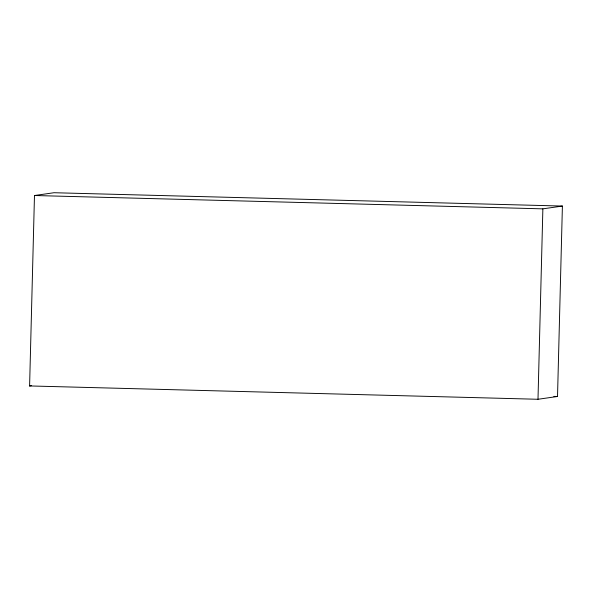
<?xml version="1.0" encoding="UTF-8"?>
<svg xmlns="http://www.w3.org/2000/svg" width="592" height="592" viewBox="0 0 592 592"><rect width="100%" height="100%" fill="white"/><g stroke="black" fill="none" stroke-linecap="round" stroke-linejoin="round"><path stroke-width="0.89" d="M29.6 385.94L34.477 195.515L54.005 192.726L562.4 206.06L557.523 396.485L537.995 399.274L29.6 385.94L31.376 385.681M537.995 399.274L542.871 208.85L562.4 206.06M34.477 195.515L542.871 208.85M553.823 396.388L557.523 396.485"/></g></svg>
